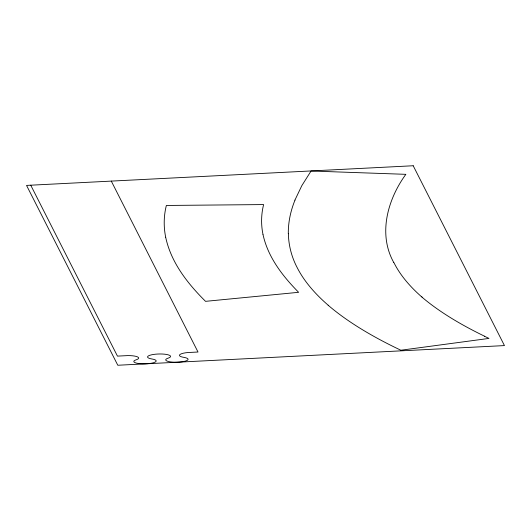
<?xml version="1.0" encoding="UTF-8"?>
<svg xmlns="http://www.w3.org/2000/svg" width="531" height="531" viewBox="0 0 531 531"><rect width="100%" height="100%" fill="white"/><g stroke="black" fill="none" stroke-linecap="round" stroke-linejoin="round"><path stroke-width="0.8" d="M294.924 200.107L301.814 185.671L311.066 171.009L405.85 174.334C387.736 199.225 377.82 233.846 393.683 262.367M484.531 336.269L488.985 338.413L400.865 350.228L395.329 347.559A1167.742 274.587 -1.4 0 1 328.165 305.245M422.118 297.141L421.355 296.477M328.218 305.239L327.335 304.475A1174.552 276.186 -1.4 0 1 297.221 267.69C291.711 257.256 288.599 245.514 288.379 233.713M111.291 181.104L198.01 352.02L187.722 352.544A11.523 2.708 -1.4 0 0 179.657 354.814A11.523 2.708 -1.4 0 0 183.832 357.363A11.197 2.635 -1.4 0 1 185.684 361.02A11.197 2.635 -1.4 0 1 169.966 361.817A11.197 2.635 -1.4 0 1 168.108 358.159A11.523 2.708 -1.4 0 0 166.203 354.403A11.523 2.708 -1.4 0 0 150.021 355.226A11.523 2.708 -1.4 0 0 151.932 358.983A11.197 2.635 -1.4 0 1 153.784 362.64A11.197 2.635 -1.4 0 1 138.067 363.443A11.197 2.635 -1.4 0 1 136.208 359.786A11.523 2.708 -1.4 0 0 137.655 356.951A11.523 2.708 -1.4 0 0 127.752 355.597L117.457 356.115L30.738 185.2M262.978 234.357C267.83 257.084 282.618 276.12 298.628 292.309L205.53 301.342C187.609 283.547 171.022 262.493 165.685 237.244M262.958 234.264C260.947 224.48 261.166 214.252 263.622 204.574L166.362 205.457C163.74 215.792 163.535 226.704 165.665 237.145M288.3 233.713A1450.811 341.148 -1.4 0 1 294.997 200.107M421.196 296.444A1077.844 253.446 -1.4 0 1 393.796 262.36M484.664 336.256A1069.739 251.541 -1.4 0 1 421.979 297.154M413.204 165.752L26.55 185.412L117.796 365.248L504.45 345.588L413.204 165.752"/></g></svg>
